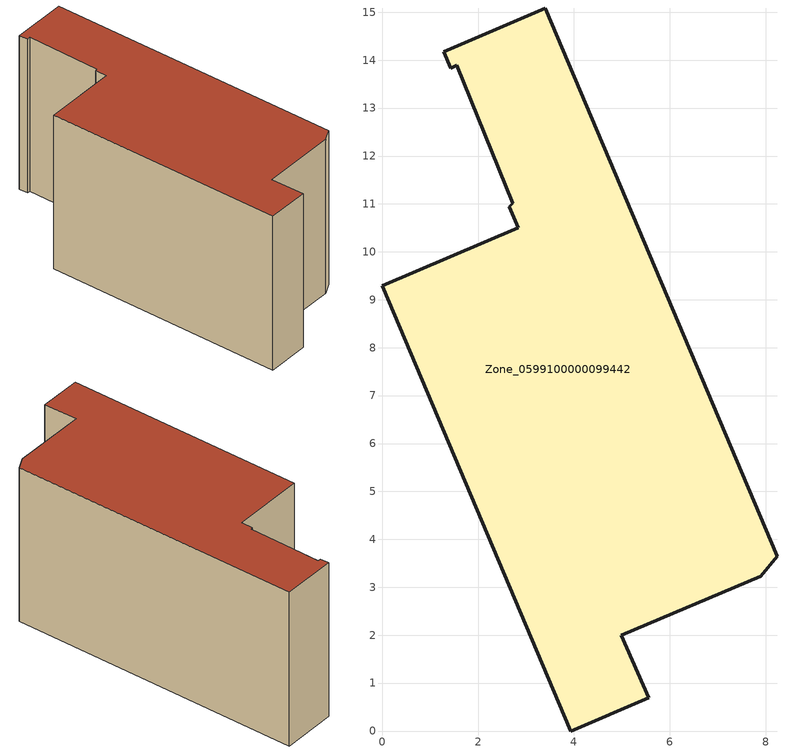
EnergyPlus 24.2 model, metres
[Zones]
Zone_0599100000099442
 floor ground (C_G): 3.4,15.09 8.24,3.65 7.9,3.23 4.99,2 5.56,0.69 3.93,0 0,9.29 2.84,10.5 2.65,10.94 2.72,11.01 1.56,13.89 1.43,13.83 1.28,14.18 z0
 wall outside (C_F): 3.93,0 5.56,0.69 4.99,2 7.9,3.23 8.24,3.65 3.4,15.09 1.28,14.18 1.43,13.83 1.56,13.89 2.72,11.01 2.65,10.94 2.84,10.5 0,9.29 3.93,0 z0:6.85
 roof outside (C_R): 8.24,3.65 3.4,15.09 1.28,14.18 1.43,13.83 1.56,13.89 2.72,11.01 2.65,10.94 2.84,10.5 0,9.29 3.93,0 5.56,0.69 4.99,2 7.9,3.23 z6.85
[BUILDING]
Pand.0599100000099442: North Axis=0; Terrain=City; Loads Convergence Tolerance Value=0.04; Temperature Convergence Tolerance Value=0.4; Solar Distribution=FullExterior; Maximum Number of Warmup Days=25; Minimum Number of Warmup Days=1
[Site:Location]
Rotterdam.The.Hague.AP_ZH_NLD Design_Conditions: Latitude=51.96; Longitude=4.45; Time Zone=1; Elevation=-4.5
[SITE:GROUNDTEMPERATURE:BUILDINGSURFACE]
18, 18, 18, 18, 18, 18, 18, 18, 18, 18, 18, 18
[MATERIAL] Thermal Absorptance=0.9; Solar Absorptance=0.7; Visible Absorptance=0.7
Name | Roughness | Thickness | Conductivity | Density | Specific Heat
G.TI.1975-1991 | MediumSmooth | 0.15 | 0.288461 | 540 | 1210
F.TI.1975-1991 | Rough | 0.3 | 0.230769 | 1920 | 840
R.TI.1975-1991 | MediumRough | 0.2 | 0.153846 | 1500 | 1000
[CONSTRUCTION]
C_G: G.TI.1975-1991
C_F: F.TI.1975-1991
C_R: R.TI.1975-1991
[ZONE]
Zone_0599100000099442: Type=1; Multiplier=1; Ceiling Height=Autocalculate; Volume=Autocalculate; Floor Area=autocalculate; Part of Total Floor Area=Yes
[ZONEINFILTRATION:DESIGNFLOWRATE]
Infil_Zone_0599100000099442: Zone or ZoneList or Space or SpaceList=Zone_0599100000099442; Schedule=AlwaysOn; Design Flow Rate Calculation Method=Flow/Area; Flow Rate per Floor Area=0.003; Constant Term Coefficient=1; Temperature Term Coefficient=0; Velocity Term Coefficient=0; Velocity Squared Term Coefficient=0
[HVACTEMPLATE:ZONE:IDEALLOADSAIRSYSTEM]
Zone_0599100000099442: Maximum Heating Supply Air Temperature=50; Minimum Cooling Supply Air Temperature=13; Maximum Heating Supply Air Humidity Ratio=0.0156; Minimum Cooling Supply Air Humidity Ratio=0.0077; Heating Limit=NoLimit; Cooling Limit=NoLimit; Dehumidification Control Type=ConstantSensibleHeatRatio; Cooling Sensible Heat Ratio=0.7; Dehumidification Setpoint=60; Humidification Control Type=None; Humidification Setpoint=30; Outdoor Air Method=None; Outdoor Air Flow Rate per Person=0.00944; Outdoor Air Flow Rate per Zone Floor Area=0; Outdoor Air Flow Rate per Zone=0; Demand Controlled Ventilation Type=None; Outdoor Air Economizer Type=NoEconomizer; Heat Recovery Type=None; Sensible Heat Recovery Effectiveness=0.7; Latent Heat Recovery Effectiveness=0.65
[ZONECONTROL:THERMOSTAT]
ThermostatControl_Zone_0599100000099442: Zone or ZoneList=Zone_0599100000099442; Control Type Schedule=DualSetpointControlType; Control 1=Thermostat_Zone_0599100000099442; Temperature Difference Between Cutout And Setpoint=0
[THERMOSTATSETPOINT:DUALSETPOINT]
Thermostat_Zone_0599100000099442: Heating Setpoint Temperature Schedule=HeatingSetpoint_Zone_0599100000099442; Cooling Setpoint Temperature Schedule=CoolingSetpoint_Zone_0599100000099442
[SCHEDULE:COMPACT]
HeatingSetpoint_Zone_0599100000099442: Through: 12/31, For: AllDays, Until: 24:00, 21
CoolingSetpoint_Zone_0599100000099442: Through: 12/31, For: AllDays, Until: 24:00, 24
DualSetpointControlType: Through: 12/31, For: AllDays, Until: 24:00, 4
AlwaysOn: Through: 12/31, For: AllDays, Until: 24:00, 1
